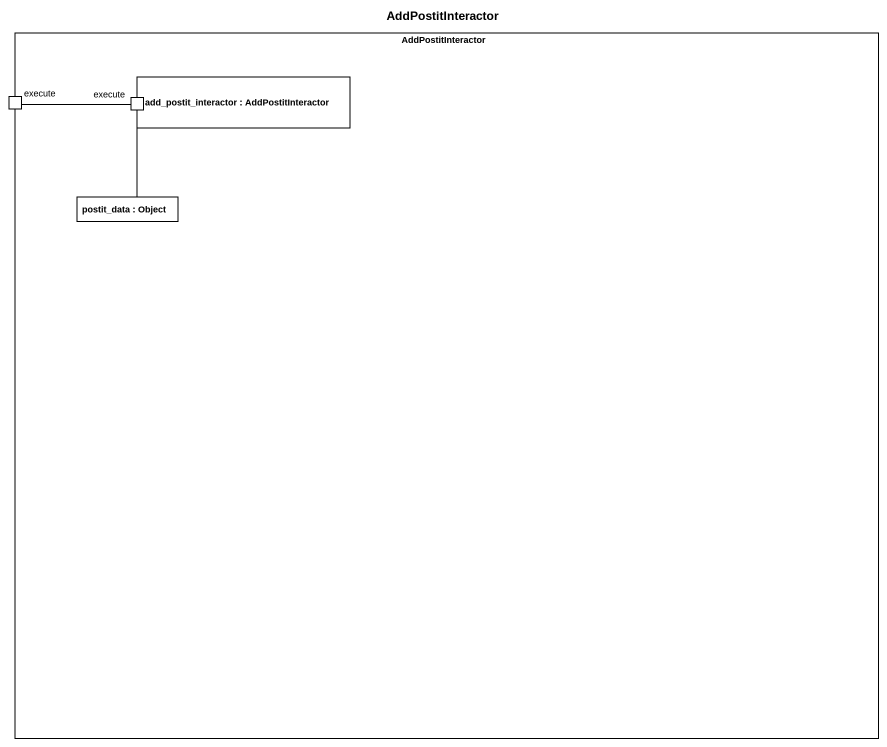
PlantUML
@startuml
title AddPostitInteractor
rectangle AddPostitInteractor {
  rectangle "add_postit_interactor : AddPostitInteractor" as add_postit_interactor {
    port "execute" as execute_2
  }
  port execute
  rectangle "postit_data : Object" as postit_data
}
execute -right- execute_2
execute_2 -- postit_data
@enduml
